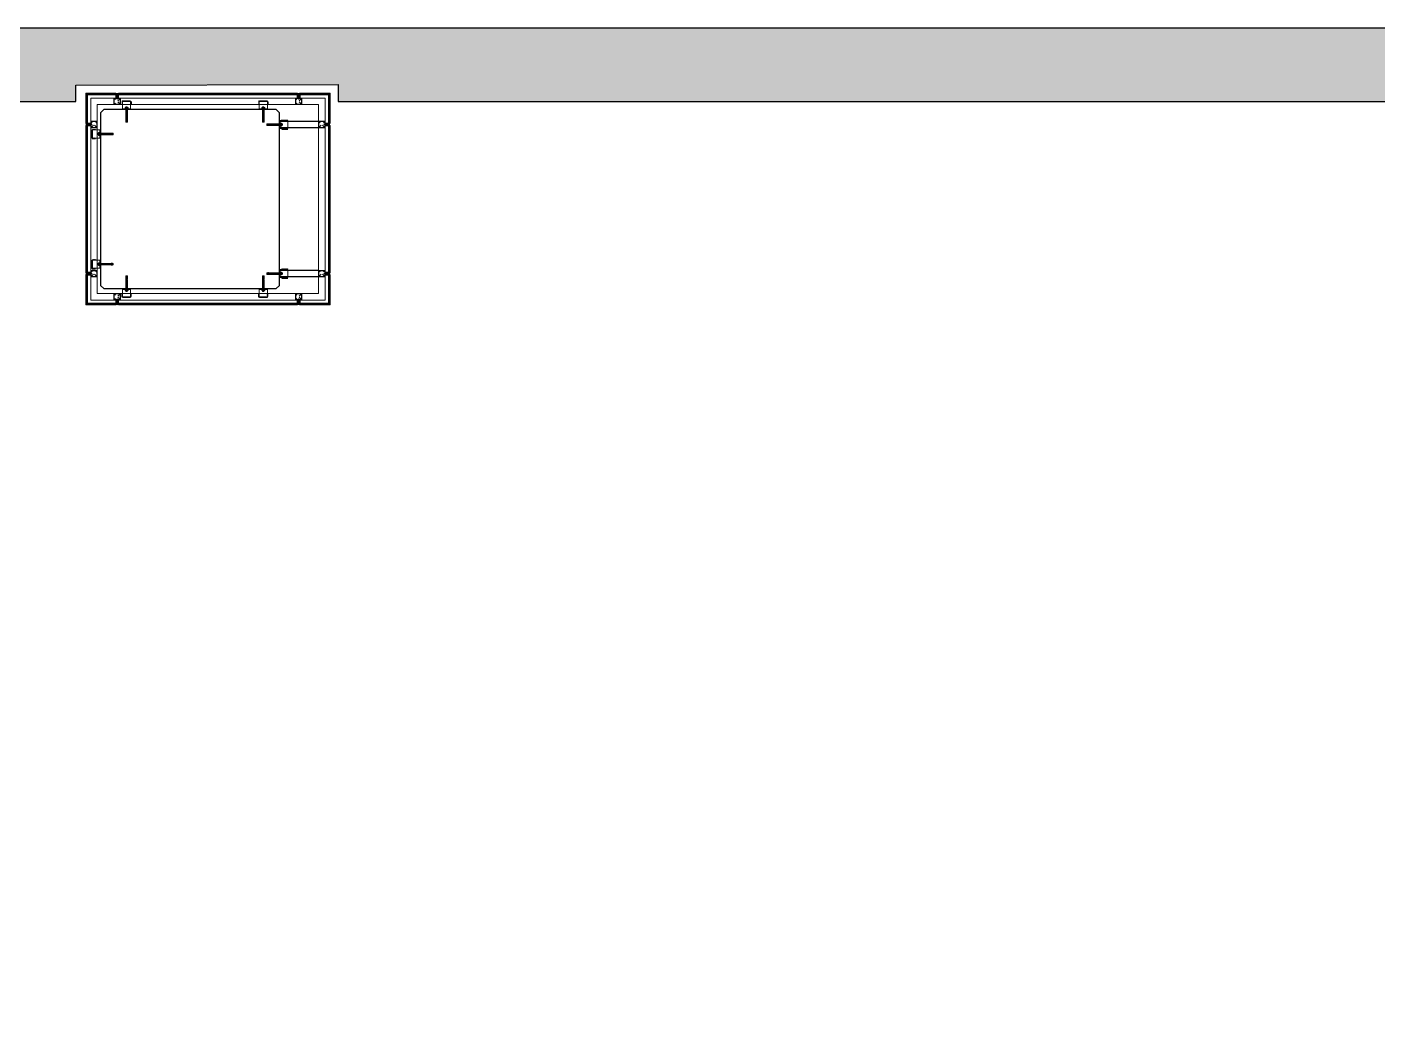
# Model space of a CAD drawing. Header units: millimetres. Extents: x -741734 to 900748, y -161760 to 44149.
# Drawn here: x -57252 to -48951, y -24 to 6057 of the extents above; entities that cross this region are included whole.
import ezdxf

# ---------------------------------------------------------------- set-up
doc = ezdxf.new("R2010")
doc.units = ezdxf.units.MM
doc.header["$LTSCALE"] = 100
doc.header["$MEASUREMENT"] = 0
doc.linetypes.add('Dash', pattern=[4, 2, -2])
for name, color, linetype, lineweight in [('0-BACK GYPSUMBOARD', 58, 'Continuous', 13), ('8', 251, 'Continuous', 0), ('ARC_CON', 130, 'Continuous', 25), ('ARC_TEXT', 255, 'Continuous', 13), ('FASTENER', 1, 'Continuous', 5), ('GS 002 Normal line', 3, 'Continuous', 13), ('GS 021 Hidden', 251, 'Dash', 0), ('gs-THAY 2', 147, 'Continuous', 18), ('HTP-profile- REVISE1$0$8', 104, 'Continuous', 0), ('MOLD', 41, 'Continuous', 9), ('net moi', 8, 'Continuous', 5)]:
    doc.layers.add(name, color=color, linetype=linetype, lineweight=lineweight)
for name, color, linetype in [('07-Hatch', 8, 'Continuous'), ('09-FadeLn', 155, 'Continuous'), ('TEXT', 255, 'Continuous')]:
    doc.layers.add(name, color=color, linetype=linetype)
pattern_1 = [(135, (-135398.109, -293642.635), (-1.767766953, -1.767766953), []), (225, (-135398.109, -293642.635), (1.767766953, -1.767766953), [])]
pattern_2 = [(135, (-136513.109, -293642.635), (-1.767766953, -1.767766953), []), (225, (-136513.109, -293642.635), (1.767766953, -1.767766953), [])]
pattern_3 = [(45, (292021.6372, -41566.3945), (-1.767766953, 1.767766953), [])]
pattern_4 = [(45, (292021.6372, -41554.8945), (-1.767766953, 1.767766953), [])]

# ---------------------------------------------------------------- blocks, each defined once
blk = doc.blocks.new('40X40')
at = {"layer": 'GS 002 Normal line'}
for points in [[(-20, 20), (20, 20), (20, -20), (-20, -20)], [(-17.7, 17.7), (17.7, 17.7), (17.7, -17.7), (-17.7, -17.7)]]:
    blk.add_lwpolyline(points, close=True, dxfattribs=at)
at = {"layer": 'GS 021 Hidden', "ltscale": 0.1}
for points in [[(-17.7, 17.7), (17.7, -17.7)], [(17.7, 17.7), (-17.7, -17.7)]]:
    blk.add_lwpolyline(points, dxfattribs=at)
blk = doc.blocks.new('SCREW')
at = {"ltscale": 0.01}
blk.add_line((-9, 0), (13, 0), dxfattribs=at)
for p, q in [((-7, 3), (-7, -2)), ((-6, 4), (-4, 4)), ((-4, 4), (-4, -4)), ((-6, -4), (-4, -4))]:
    blk.add_line(p, q)
at = {"ltscale": 0.001}
for p, q in [((-4, 2), (-3, 2)), ((-3, 2), (-2, -2)), ((-3, 2), (-3, -1)), ((-3, 2), (-2, 2)), ((-3, 2), (-3, 2)), ((-2, 2), (-1, 2)), ((-2, 2), (-2, -1)), ((-1, 2), (-1, 2)), ((-1, 2), (0, 2)), ((-1, 2), (-1, -1)), ((-1, 2), (0, -2)), ((0, 2), (1, 2)), ((0, 2), (0, -1)), ((1, 2), (1, 2)), ((1, 2), (2, 2)), ((1, 2), (1, -1)), ((1, 2), (2, -2)), ((2, 2), (3, 2)), ((2, 2), (2, -1)), ((3, 2), (3, 2)), ((3, 2), (4, 2)), ((3, 2), (3, -1)), ((3, 2), (4, -2)), ((4, 2), (5, 2)), ((4, 2), (4, -1)), ((5, 2), (5, 2)), ((5, 2), (6, 2)), ((5, 2), (5, -1)), ((5, 2), (6, -2)), ((6, 2), (9, 2)), ((6, 2), (6, -1)), ((9, 2), (7, 1)), ((11, 0), (9, 2)), ((11, 0), (9, -1)), ((11, 0), (9, -1)), ((-4, -1), (-3, -1)), ((-3, -1), (-2, -2)), ((-2, -1), (-1, -1)), ((-2, -2), (-2, -1)), ((-1, -1), (0, -2)), ((0, -1), (1, -1)), ((0, -2), (0, -1)), ((1, -1), (2, -2)), ((2, -1), (3, -1)), ((2, -2), (2, -1)), ((3, -1), (4, -2)), ((4, -1), (5, -1)), ((4, -2), (4, -1)), ((5, -1), (6, -2)), ((6, -1), (9, -1)), ((6, -2), (6, -1)), ((9, -1), (8, -1))]:
    blk.add_line(p, q, dxfattribs=at)
for centre, start, end in [((-6, 3), 90, 180), ((-6, -2), 180, 270)]:
    blk.add_arc(centre, 1.5, start, end)
blk.add_arc((8, 0), 1, 120.0863, 270, dxfattribs=at)
blk = doc.blocks.new('A$C3D5A54C5')
at = {"ltscale": 0.01}
blk.add_line((0, 16.3), (99.3, 16.3), dxfattribs=at)
at = {"ltscale": 0.005}
for p, q in [((4, 21.3), (2.8, 20.1)), ((2.8, 20.1), (2.8, 12.5)), ((2.8, 12.5), (4, 11.3)), ((4, 21.3), (4, 11.3)), ((4, 21.3), (7.8, 21.3)), ((4, 11.3), (8.7, 11.3)), ((7.6, 11.3), (7.6, 21.3)), ((7.7, 13.2), (7.9, 15.3)), ((7.8, 12.4), (7.7, 13.2)), ((7.8, 21.3), (7.8, 22)), ((7.8, 22), (9.5, 21.9)), ((7.8, 21.3), (8.4, 20.6)), ((8.1, 11.7), (7.8, 12.4)), ((7.9, 15.3), (8.5, 16)), ((8.7, 11.2), (8.1, 11.7)), ((8.4, 20.6), (9.3, 20.2)), ((8.5, 16), (9.7, 16.4)), ((9.4, 11), (8.7, 11.2)), ((9.3, 20.2), (10.3, 19.9)), ((9.5, 21.9), (10.2, 21.8)), ((9.7, 16.4), (10.3, 16.6)), ((10.2, 21.8), (12.6, 21.7)), ((10.3, 19.9), (11.2, 19.6)), ((10.3, 16.6), (11, 16.8)), ((11, 16.8), (14, 17)), ((11.2, 19.6), (14.2, 19.5)), ((11.9, 10.8), (21.6, 11.3)), ((12.6, 21.7), (14.4, 21.7)), ((14.4, 21.7), (21.6, 21.3)), ((20.2, 19.2), (21.6, 19.1)), ((20.2, 17.2), (21.6, 17.3)), ((21.6, 19.1), (21.6, 21.3)), ((21.6, 20.2), (23.5, 20.2)), ((21.6, 17.3), (21.6, 11.3)), ((21.6, 12.4), (23.5, 12.4)), ((23.8, 21.3), (85.2, 21.3)), ((23.8, 11.3), (23.8, 21.3)), ((23.8, 11.3), (85.2, 11.3)), ((72.2, 11.3), (72.2, 21.3)), ((85.2, 20.5), (72.2, 20.5)), ((85.2, 12), (72.2, 12))]:
    blk.add_line(p, q, dxfattribs=at)
for p, q in [((85.2, 25.7), (85.2, 6.9)), ((85.2, 25.7), (86.8, 25.7)), ((85.2, 6.9), (86.8, 6.9)), ((86.8, 25.7), (86.8, 6.9)), ((86.8, 24.1), (87.5, 25.1)), ((86.8, 8.5), (87.5, 7.4)), ((87.5, 25.1), (92.6, 25.1)), ((87.5, 21.2), (92.6, 21.2)), ((87.5, 11.4), (92.6, 11.4)), ((87.5, 7.4), (92.6, 7.4)), ((87.6, 25.1), (92.6, 25.1)), ((87.6, 7.4), (92.6, 7.4)), ((93.2, 24.1), (92.6, 25.1)), ((93.2, 8.5), (92.6, 7.4)), ((93.2, 24.1), (93.2, 8.5)), ((93.2, 21.3), (94.8, 21.3)), ((95.5, 20.5), (93.2, 20.5)), ((95.5, 12), (93.2, 12)), ((93.2, 11.3), (94.8, 11.3)), ((94.8, 11.3), (94.8, 21.3)), ((94.8, 21.3), (95.9, 20.2)), ((94.8, 11.3), (95.9, 12.4)), ((97.5, 20.2), (95.9, 20.2)), ((95.9, 12.4), (95.9, 20.2)), ((97.5, 12.3), (95.9, 12.3)), ((97.5, 20.2), (97.5, 12.3)), ((97.5, 20.2), (97.9, 19.8)), ((97.9, 12.7), (97.5, 12.3)), ((97.9, 12.7), (97.9, 19.8))]:
    blk.add_line(p, q)
for centre, major_axis, ratio, start_param, end_param in [((11.4, 20.8), (-7.07, 7.07), 1, 2.158985, 2.408554), ((14, 18.2), (-0.08, -1.26), 0.597265, 0.209239, 2.932353), ((20.3, 18.2), (0, -1), 0.49448, 3.291655, 6.133123), ((23.5, 20.5), (-0.217, -0.217), 1, 0.785398, 2.356194), ((23.5, 12.1), (-0.217, 0.217), 1, 3.926991, 5.497787)]:
    blk.add_ellipse(centre, major_axis=major_axis, ratio=ratio, start_param=start_param, end_param=end_param, dxfattribs=at)
for centre, major_axis, ratio, start_param, end_param in [((90.3, 23.2), (-2.46, -2.46), 1, -1.386463, -0.184333), ((99.8, 16.3), (0, -16.3), 0.797037, 4.404915, 5.019863), ((90.3, 9.4), (-2.46, -2.46), 1, -1.386463, -0.184333), ((89.8, 23.2), (-2.46, 2.46), 1, 3.325926, 4.528056), ((80.3, 16.3), (0, -16.3), 0.797037, 1.263322, 1.87827), ((89.8, 9.4), (-2.46, -2.46), 1, 1.75513, 2.957259)]:
    blk.add_ellipse(centre, major_axis=major_axis, ratio=ratio, start_param=start_param, end_param=end_param)
blk = doc.blocks.new('A$C22AF005F')
at = {"layer": 'FASTENER'}
blk.add_line((80.7, 0), (80.7, 50), dxfattribs=at)
for points in [[(80.7, 50), (130.7, 50), (130.7, 0), (80.7, 0)], [(80.7, 0), (85.2, 0), (85.2, 50), (80.7, 50)]]:
    blk.add_lwpolyline(points, close=True, dxfattribs=at)
blk.add_blockref('A$C3D5A54C5', (0, 8.7), dxfattribs=at)
blk = doc.blocks.new('*U124')
at = {"layer": '07-Hatch'}
for centre in [(-0.4, 0), (1.6, 0), (3.6, 0), (5.6, 0), (7.6, 0), (9.6, 0)]:
    blk.add_arc(centre, 2, 359.0685, 120, dxfattribs=at)
blk = doc.blocks.new('*U125')
at = {"layer": '07-Hatch'}
for centre in [(-1.4, 0), (0.6, 0), (2.6, 0), (4.6, 0), (6.6, 0), (8.6, 0), (10.6, 0)]:
    blk.add_arc(centre, 2, 359.0685, 120, dxfattribs=at)
blk = doc.blocks.new('*U107')
at = {"layer": '07-Hatch'}
for centre in [(-15.7, 0), (-13.7, 0), (-11.7, 0), (-9.7, 0), (-7.7, 0), (-5.7, 0), (-3.7, 0), (-1.7, 0), (0.3, 0), (2.3, 0), (4.3, 0), (6.3, 0), (8.3, 0), (10.3, 0), (12.3, 0), (14.3, 0)]:
    blk.add_arc(centre, 2, 359.0685, 120, dxfattribs=at)
blk = doc.blocks.new('A$C69572691')
at = {"layer": '07-Hatch', "yscale": 1.500000000000002}
for name, p, xscale, zscale, rotation in [('*U125', (0, 33.6), 1.500000000000002, 1.500000000000002, 90), ('*U124', (50, 32.1), -1.500000000000002, 1.500000000000001, 270)]:
    blk.add_blockref(name, p, dxfattribs=dict(at, xscale=xscale, zscale=zscale, rotation=rotation))
at = {"layer": '07-Hatch', "xscale": -1.500000000000002, "yscale": 1.500000000000002, "zscale": 1.500000000000001}
blk.add_blockref('*U107', (25, 50), dxfattribs=at)
at = {"layer": 'ARC_TEXT', "xscale": -1, "rotation": 270}
blk.add_blockref('A$C22AF005F', (0, -80.7), dxfattribs=at)
blk = doc.blocks.new('*U122')
at = {"layer": '07-Hatch'}
for centre in [(-13.4, 0), (-11.4, 0), (-9.4, 0), (-7.4, 0), (-5.4, 0), (-3.4, 0), (-1.4, 0), (0.6, 0), (2.6, 0), (4.6, 0), (6.6, 0), (8.6, 0), (10.6, 0)]:
    blk.add_arc(centre, 2, 359.0685, 120, dxfattribs=at)
blk = doc.blocks.new('*U123')
at = {"layer": '07-Hatch'}
for centre in [(-13.1, 0), (-11.1, 0), (-9.1, 0), (-7.1, 0), (-5.1, 0), (-3.1, 0), (-1.1, 0), (0.9, 0), (2.9, 0), (4.9, 0), (6.9, 0), (8.9, 0)]:
    blk.add_arc(centre, 2, 359.0685, 120, dxfattribs=at)
blk = doc.blocks.new('fdsfsdfsdf')
at = {"layer": '09-FadeLn', "ltscale": 0.02}
for points in [[(-293594.3, 86658.8), (-293829.8, 86658.8), (-293829.8, 86618.8), (-293594.3, 86618.8)], [(-293594.3, 85743.8), (-293829.8, 85743.8), (-293829.8, 85703.8), (-293594.3, 85703.8)]]:
    blk.add_lwpolyline(points, close=True, dxfattribs=at)
at = {"layer": '07-Hatch', "xscale": 1.500000000000002, "yscale": 1.500000000000002, "zscale": 1.500000000000002}
for name, p in [('*U122', (-293618.3, 86663.8)), ('*U123', (-293618.8, 85748.8))]:
    blk.add_blockref(name, p, dxfattribs=at)
at = {"layer": '07-Hatch', "xscale": -1.500000000000001, "yscale": 1.500000000000001, "zscale": 1.500000000000001, "rotation": 180}
for p in [(-293618.8, 86613.8), (-293618.8, 85698.8)]:
    blk.add_blockref('*U123', p, dxfattribs=at)
at = {"layer": 'ARC_TEXT', "rotation": 180}
for p in [(-293509.1, 86663.8), (-293509.1, 85748.8)]:
    blk.add_blockref('A$C22AF005F', p, dxfattribs=at)
blk = doc.blocks.new('A$C0B4A1A19')
at = {"layer": '0-BACK GYPSUMBOARD'}
h = blk.add_hatch(dxfattribs=at)
h.set_pattern_fill('ANSI31', color=256, scale=20)
h.set_pattern_definition(pattern_3)
h.paths.add_polyline_path([(-639, 466.5), (-630, 466.5), (-630, 649), (-639, 649)])
h = blk.add_hatch(dxfattribs=at)
h.set_pattern_fill('ANSI31', color=256, scale=20)
h.set_pattern_definition(pattern_4)
h.paths.add_polyline_path([(-630, 649), (-630, 640), (-456, 640), (-456, 649)])
h = blk.add_hatch(dxfattribs=at)
h.set_pattern_fill('ANSI31', color=256, scale=20, angle=90)
h.set_pattern_definition([(135, (295226.404, -42419.4897), (-1.767766953, -1.767766953), [])])
h.paths.add_polyline_path([(-439, 649), (-439, 640), (659, 640), (659, 649)])
h = blk.add_hatch(dxfattribs=at)
h.set_pattern_fill('ANSI31', color=256, scale=20)
h.set_pattern_definition(pattern_4)
h.paths.add_polyline_path([(676, 649), (676, 640), (850, 640), (850, 649)])
h = blk.add_hatch(dxfattribs=at)
h.set_pattern_fill('ANSI31', color=256, scale=20, angle=180)
h.set_pattern_definition([(225, (2092.681, 1051.3458), (1.767767, -1.767767), [])])
h.paths.add_polyline_path([(859, 466.5), (850, 466.5), (850, 649), (859, 649)])
h = blk.add_hatch(dxfattribs=at)
h.set_pattern_fill('ANSI31', color=256, scale=20)
h.set_pattern_definition([(45, (-1872.681, -135.3458), (-1.767767, 1.767767), [])])
h.paths.add_polyline_path([(-639, 449.5), (-630, 449.5), (-630, -449.5), (-639, -449.5)])
h = blk.add_hatch(dxfattribs=at)
h.set_pattern_fill('ANSI31', color=256, scale=20)
h.set_pattern_definition([(45, (292021.6372, -40849.8945), (-1.767766953, 1.767766953), [])])
h.paths.add_polyline_path([(859, 449.5), (850, 449.5), (850, -449.5), (859, -449.5)])
h = blk.add_hatch(dxfattribs=at)
h.set_pattern_fill('ANSI31', color=256, scale=20)
h.set_pattern_definition([(45, (-1872.681, -1051.3458), (-1.767767, 1.767767), [])])
h.paths.add_polyline_path([(-639, -466.5), (-630, -466.5), (-630, -649), (-639, -649)])
h = blk.add_hatch(dxfattribs=at)
h.set_pattern_fill('ANSI31', color=256, scale=20)
h.set_pattern_definition(pattern_3)
h.paths.add_polyline_path([(859, -466.5), (850, -466.5), (850, -649), (859, -649)])
h = blk.add_hatch(dxfattribs=at)
h.set_pattern_fill('ANSI31', color=256, scale=20, angle=90)
h.set_pattern_definition([(135, (-55.1542, -1882.681), (-1.767767, -1.767767), [])])
h.paths.add_polyline_path([(-630, -649), (-630, -640), (-456, -640), (-456, -649)])
h = blk.add_hatch(dxfattribs=at)
h.set_pattern_fill('ANSI31', color=256, scale=20, angle=90)
h.set_pattern_definition([(135, (1394.3458, -1882.681), (-1.767767, -1.767767), [])])
h.paths.add_polyline_path([(-439, -649), (-439, -640), (659, -640), (659, -649)])
h = blk.add_hatch(dxfattribs=at)
h.set_pattern_fill('ANSI31', color=256, scale=20, angle=90)
h.set_pattern_definition([(135, (1250.8458, -1882.681), (-1.767767, -1.767767), [])])
h.paths.add_polyline_path([(676, -649), (676, -640), (850, -640), (850, -649)])
at = {"layer": 'net moi'}
h = blk.add_hatch(dxfattribs=at)
h.set_pattern_fill('ANSI37', color=256, scale=20, angle=90)
h.set_pattern_definition(pattern_1)
edge = h.paths.add_edge_path()
edge.add_line((-440, 622), (-440, 650))
edge.add_arc((-447.5, 660), 12.5, 233.1301, 306.8699, ccw=False)
edge.add_line((-455, 650), (-455, 622))
edge.add_line((-455, 622), (-449.9, 622))
edge.add_line((-449.9, 622), (-449.9, 622.9))
edge.add_arc((-449, 622.9), 0.9, 90, 180, ccw=False)
edge.add_line((-449, 623.8), (-446, 623.8))
edge.add_arc((-446, 622.9), 0.9, 360, 450, ccw=False)
edge.add_line((-445.1, 622.9), (-445.1, 622))
edge.add_line((-445.1, 622), (-440, 622))
h = blk.add_hatch(dxfattribs=at)
h.set_pattern_fill('ANSI37', color=256, scale=20, angle=90)
h.set_pattern_definition(pattern_2)
edge = h.paths.add_edge_path()
edge.add_line((675, 622), (675, 650))
edge.add_arc((667.5, 660), 12.5, 233.1301, 306.8699, ccw=False)
edge.add_line((660, 650), (660, 622))
edge.add_line((660, 622), (665.1, 622))
edge.add_line((665.1, 622), (665.1, 622.9))
edge.add_arc((666, 622.9), 0.9, 90, 180, ccw=False)
edge.add_line((666, 623.8), (669, 623.8))
edge.add_arc((669, 622.9), 0.9, 360, 450, ccw=False)
edge.add_line((669.9, 622.9), (669.9, 622))
edge.add_line((669.9, 622), (675, 622))
h = blk.add_hatch(dxfattribs=at)
h.set_pattern_fill('ANSI37', color=256, scale=20, angle=180)
h.set_pattern_definition([(225, (586892.4532, -177088.9178), (1.767766953, -1.767766953), []), (315, (586892.4532, -177088.9178), (1.767766953, 1.767766953), [])])
edge = h.paths.add_edge_path()
edge.add_line((-612, 450.5), (-640, 450.5))
edge.add_arc((-650, 458), 12.5, 323.1301, 396.8699)
edge.add_line((-640, 465.5), (-612, 465.5))
edge.add_line((-612, 465.5), (-612, 460.4))
edge.add_line((-612, 460.4), (-612.9, 460.4))
edge.add_arc((-612.9, 459.5), 0.9, 450, 540)
edge.add_line((-613.8, 459.5), (-613.8, 456.5))
edge.add_arc((-612.9, 456.5), 0.9, 180, 270)
edge.add_line((-612.9, 455.6), (-612, 455.6))
edge.add_line((-612, 455.6), (-612, 450.5))
h = blk.add_hatch(dxfattribs=at)
h.set_pattern_fill('ANSI37', color=256, scale=20, angle=180)
h.set_pattern_definition([(225, (585488.962, -177088.9178), (1.767766953, -1.767766953), []), (315, (585488.962, -177088.9178), (1.767766953, 1.767766953), [])])
edge = h.paths.add_edge_path()
edge.add_line((832, 450.5), (860, 450.5))
edge.add_arc((870, 458), 12.5, 503.1301, 576.8699, ccw=False)
edge.add_line((860, 465.5), (832, 465.5))
edge.add_line((832, 465.5), (832, 460.4))
edge.add_line((832, 460.4), (832.9, 460.4))
edge.add_arc((832.9, 459.5), 0.9, 360, 450, ccw=False)
edge.add_line((833.8, 459.5), (833.8, 456.5))
edge.add_arc((832.9, 456.5), 0.9, 630, 720, ccw=False)
edge.add_line((832.9, 455.6), (832, 455.6))
edge.add_line((832, 455.6), (832, 450.5))
h = blk.add_hatch(dxfattribs=at)
h.set_pattern_fill('ANSI37', color=256, scale=20, angle=180)
h.set_pattern_definition([(225, (586892.4532, -175604.9178), (1.767766953, -1.767766953), []), (315, (586892.4532, -175604.9178), (1.767766953, 1.767766953), [])])
edge = h.paths.add_edge_path()
edge.add_line((-612, -465.5), (-640, -465.5))
edge.add_arc((-650, -458), 12.5, 323.1301, 396.8699)
edge.add_line((-640, -450.5), (-612, -450.5))
edge.add_line((-612, -450.5), (-612, -455.6))
edge.add_line((-612, -455.6), (-612.9, -455.6))
edge.add_arc((-612.9, -456.5), 0.9, 450, 540)
edge.add_line((-613.8, -456.5), (-613.8, -459.5))
edge.add_arc((-612.9, -459.5), 0.9, 180, 270)
edge.add_line((-612.9, -460.4), (-612, -460.4))
edge.add_line((-612, -460.4), (-612, -465.5))
h = blk.add_hatch(dxfattribs=at)
h.set_pattern_fill('ANSI37', color=256, scale=20, angle=180)
h.set_pattern_definition([(225, (585488.962, -175604.9178), (1.767766953, -1.767766953), []), (315, (585488.962, -175604.9178), (1.767766953, 1.767766953), [])])
edge = h.paths.add_edge_path()
edge.add_line((832, -465.5), (860, -465.5))
edge.add_arc((870, -458), 12.5, 503.1301, 576.8699, ccw=False)
edge.add_line((860, -450.5), (832, -450.5))
edge.add_line((832, -450.5), (832, -455.6))
edge.add_line((832, -455.6), (832.9, -455.6))
edge.add_arc((832.9, -456.5), 0.9, 360, 450, ccw=False)
edge.add_line((833.8, -456.5), (833.8, -459.5))
edge.add_arc((832.9, -459.5), 0.9, 630, 720, ccw=False)
edge.add_line((832.9, -460.4), (832, -460.4))
edge.add_line((832, -460.4), (832, -465.5))
h = blk.add_hatch(dxfattribs=at)
h.set_pattern_fill('ANSI37', color=256, scale=20, angle=90)
h.set_pattern_definition(pattern_1)
edge = h.paths.add_edge_path()
edge.add_line((-440, -622), (-440, -650))
edge.add_arc((-447.5, -660), 12.5, 413.1301, 486.8699)
edge.add_line((-455, -650), (-455, -622))
edge.add_line((-455, -622), (-449.9, -622))
edge.add_line((-449.9, -622), (-449.9, -622.9))
edge.add_arc((-449, -622.9), 0.9, 540, 630)
edge.add_line((-449, -623.8), (-446, -623.8))
edge.add_arc((-446, -622.9), 0.9, 270, 360)
edge.add_line((-445.1, -622.9), (-445.1, -622))
edge.add_line((-445.1, -622), (-440, -622))
h = blk.add_hatch(dxfattribs=at)
h.set_pattern_fill('ANSI37', color=256, scale=20, angle=90)
h.set_pattern_definition(pattern_2)
edge = h.paths.add_edge_path()
edge.add_line((675, -622), (675, -650))
edge.add_arc((667.5, -660), 12.5, 413.1301, 486.8699)
edge.add_line((660, -650), (660, -622))
edge.add_line((660, -622), (665.1, -622))
edge.add_line((665.1, -622), (665.1, -622.9))
edge.add_arc((666, -622.9), 0.9, 540, 630)
edge.add_line((666, -623.8), (669, -623.8))
edge.add_arc((669, -622.9), 0.9, 270, 360)
edge.add_line((669.9, -622.9), (669.9, -622))
edge.add_line((669.9, -622), (675, -622))
at = {"layer": '0-BACK GYPSUMBOARD'}
for points in [[(-639, 466.5), (-630, 466.5), (-630, 649), (-639, 649)], [(-630, 649), (-630, 640), (-456, 640), (-456, 649)], [(-439, 649), (-439, 640), (659, 640), (659, 649)], [(676, 649), (676, 640), (850, 640), (850, 649)], [(859, 466.5), (850, 466.5), (850, 649), (859, 649)], [(-639, 449.5), (-630, 449.5), (-630, -449.5), (-639, -449.5)], [(859, 449.5), (850, 449.5), (850, -449.5), (859, -449.5)], [(-639, -466.5), (-630, -466.5), (-630, -649), (-639, -649)], [(859, -466.5), (850, -466.5), (850, -649), (859, -649)], [(-630, -649), (-630, -640), (-456, -640), (-456, -649)], [(-439, -649), (-439, -640), (659, -640), (659, -649)], [(676, -649), (676, -640), (850, -640), (850, -649)]]:
    blk.add_lwpolyline(points, close=True, dxfattribs=at)
at = {"layer": 'ARC_CON'}
blk.add_lwpolyline([(-530, -550), (530, -550), (550, -530), (550, 530), (530, 550), (-530, 550), (-550, 530), (-550, -530), (-530, -550)], dxfattribs=at)
at = {"layer": 'GS 021 Hidden'}
for points in [[(-447.5, 647.5), (-447.5, 622)], [(667.5, 647.5), (667.5, 622)], [(-612, 458), (-637.5, 458)], [(857.5, 458), (832, 458)], [(-447.5, -647.5), (-447.5, -622)], [(667.5, -647.5), (667.5, -622)]]:
    blk.add_lwpolyline(points, dxfattribs=at)
at = {"layer": 'gs-THAY 2'}
for points in [[(830, -620), (-610, -620), (-610, 620), (830, 620)], [(790, -580), (-570, -580), (-570, 580), (790, 580)]]:
    blk.add_lwpolyline(points, close=True, dxfattribs=at)
at = {"layer": 'MOLD'}
for points in [[(-612, 450.5), (-612, 465.5), (-640, 465.5), (-640, 650), (-455, 650), (-455, 621), (-439, 621), (-439, 620), (-456, 620), (-456, 649), (-639, 649), (-639, 466.5), (-611, 466.5), (-611, 450.5)], [(660, 650), (660, 621), (676, 621), (676, 620), (659, 620), (659, 649), (-439, 649), (-439, 621), (-455, 621), (-455, 622), (-440, 622), (-440, 650), (660, 650)], [(676, 649), (676, 621), (660, 621), (660, 622), (675, 622), (675, 650), (860, 650), (860, 465.5), (832, 465.5), (832, 450.5), (831, 450.5), (831, 466.5), (859, 466.5), (859, 649), (676, 649)], [(-640, 450.5), (-640, -450.5), (-611, -450.5), (-611, -466.5), (-610, -466.5), (-610, -449.5), (-639, -449.5), (-639, 449.5), (-610, 449.5), (-610, 466.5), (-611, 466.5), (-611, 450.5), (-640, 450.5)], [(831, 466.5), (831, 450.5), (860, 450.5), (860, -450.5), (832, -450.5), (832, -465.5), (831, -465.5), (831, -449.5), (859, -449.5), (859, 449.5), (830, 449.5), (830, 466.5), (831, 466.5)], [(-611, -450.5), (-611, -466.5), (-639, -466.5), (-639, -649), (-456, -649), (-456, -620), (-439, -620), (-439, -621), (-455, -621), (-455, -650), (-640, -650), (-640, -465.5), (-612, -465.5), (-612, -450.5)], [(659, -649), (-439, -649), (-439, -621), (-455, -621), (-455, -622), (-440, -622), (-440, -650), (660, -650), (660, -621), (676, -621), (676, -620), (659, -620), (659, -649)]]:
    blk.add_lwpolyline(points, dxfattribs=at)
blk.add_lwpolyline([(676, -649), (676, -621), (660, -621), (660, -622), (675, -622), (675, -650), (860, -650), (860, -465.5), (831, -465.5), (831, -449.5), (830, -449.5), (830, -466.5), (859, -466.5), (859, -649)], close=True, dxfattribs=at)
at = {"layer": 'net moi'}
for centre, start, end in [((-447.5, 660), 233.1301, 306.8699), ((667.5, 660), 233.1301, 306.8699), ((-650, 458), 323.1301, 36.8699), ((870, 458), 143.1301, 216.8699), ((-650, -458), 323.1301, 36.8699), ((870, -458), 143.1301, 216.8699), ((-447.5, -660), 53.1301, 126.8699), ((667.5, -660), 53.1301, 126.8699)]:
    blk.add_arc(centre, 12.5, start, end, dxfattribs=at)
at = {"layer": '8', "ltscale": 0.02}
for p in [(-415, 550), (425, 550)]:
    blk.add_blockref('A$C69572691', p, dxfattribs=at)
at = {"layer": '8', "ltscale": 0.02, "rotation": 90}
for p in [(-550, 375), (-550, -425)]:
    blk.add_blockref('A$C69572691', p, dxfattribs=at)
at = {"layer": '8', "ltscale": 0.02, "xscale": -1, "rotation": 180}
for p in [(-415, -550), (425, -550)]:
    blk.add_blockref('A$C69572691', p, dxfattribs=at)
at = {"layer": 'ARC_TEXT', "xscale": -1, "rotation": 270}
for p in [(-447.5, 600), (667.5, 600)]:
    blk.add_blockref('40X40', p, dxfattribs=at)
at = {"layer": 'ARC_TEXT'}
for name, p, rotation in [('40X40', (-590, 458), 180), ('40X40', (810, 458), 180), ('A$C22AF005F', (-469.3, -375), 180), ('40X40', (-590, -458), 180), ('40X40', (810, -458), 180), ('40X40', (-447.5, -600), 270), ('40X40', (667.5, -600), 270)]:
    blk.add_blockref(name, p, dxfattribs=dict(at, rotation=rotation))
at = {"layer": 'FASTENER', "rotation": 90}
for p, xscale, yscale, zscale in [((-447.4, 619.5), -0.5999999999767173, 0.5999999999767173, 0.599999999976717), ((667.6, 619.5), -0.5999999999767173, 0.5999999999767173, 0.599999999976717), ((-447.4, -619.5), 0.5999999999767172, 0.5999999999767172, 0.5999999999767172), ((667.6, -619.5), 0.5999999999767172, 0.5999999999767172, 0.5999999999767172)]:
    blk.add_blockref('SCREW', p, dxfattribs=dict(at, xscale=xscale, yscale=yscale, zscale=zscale))
at = {"layer": 'FASTENER', "yscale": 0.599999999976717, "zscale": 0.599999999976717}
for p, xscale in [((-609.5, 457.9), 0.599999999976717), ((829.5, 457.9), -0.599999999976717), ((-609.5, -458.1), 0.599999999976717), ((829.5, -458.1), -0.599999999976717)]:
    blk.add_blockref('SCREW', p, dxfattribs=dict(at, xscale=xscale))
at = {"layer": 'gs-THAY 2', "xscale": -1}
blk.add_blockref('fdsfsdfsdf', (-293039.8, -86181.3), dxfattribs=at)
blk = doc.blocks.new('A$C40027304')
at = {"layer": 'TEXT', "ltscale": 0.02}
blk.add_blockref('A$C0B4A1A19', (12500, 0), dxfattribs=at)

msp = doc.modelspace()

# ---------------------------------------------------------------- hatches: boundary and pattern name
at = {"layer": '8'}
h = msp.add_hatch(dxfattribs=at)
h.set_pattern_fill('ACAD_ISO07W100', color=256, scale=20, angle=-16.06127413)
h.set_pattern_definition([(45, (-64126.57, -42159.68), (-70.71068, 70.71068), [10, -60])])
edge = h.paths.add_edge_path()
edge.add_line((-55427.4195, 5702.5006), (-55340.2045, 5702.6602))
edge.add_line((-55340.2045, 5702.6602), (-55340.0059, 5600))
edge.add_line((-55340.0059, 5600), (-44452.2148, 5600))
edge.add_line((-44452.2148, 5600), (-44452.4077, 5699.71))
edge.add_line((-44452.4077, 5699.71), (-42927.4198, 5702.6602))
edge.add_line((-42927.4198, 5702.6602), (-42927.2212, 5600))
edge.add_line((-42927.2212, 5600), (-39618.4901, 5600))
edge.add_line((-39618.4901, 5600), (-39617.7677, 4449.7174))
edge.add_line((-39617.7677, 4449.7174), (-39167.7678, 4450))
edge.add_line((-39167.7678, 4450), (-39168.5216, 5650.2512))
edge.add_arc((-39568.5215, 5650), 400, 0.03598322, 90)
edge.add_line((-39568.5215, 6050), (-69624.9922, 6050))
edge.add_arc((-69697.6359, 5644.0464), 412.402, 79.85454074, 179.17282749)
edge.add_line((-70109.995, 5650), (-70109.995, 4349.5641))
edge.add_line((-70109.995, 4349.5641), (-69660.0035, 4349.9997))
edge.add_line((-69660.0035, 4349.9997), (-69660.0061, 5699.9998))
edge.add_line((-69660.0061, 5699.9998), (-68050.0131, 5700))
edge.add_line((-68050.0131, 5700), (-68050.0121, 5600))
edge.add_line((-68050.0121, 5600), (-56952.2148, 5600))
edge.add_line((-56952.2148, 5600), (-56952.4077, 5699.71))
edge.add_line((-56952.4077, 5699.71), (-55427.4198, 5702.6602))
edge.add_line((-55427.4198, 5702.6602), (-55427.4195, 5702.5006))
at = {"layer": 'HTP-profile- REVISE1$0$8'}
h = msp.add_hatch(dxfattribs=at)
h.set_pattern_fill('GRASS', color=256, scale=20, angle=-61.06127413)
h.set_pattern_definition([(90, (-64126.57, -138841.7), (-359.21024, 359.21024), [95.25, -623.1705]), (45, (-64126.57, -138841.7), (-359.2102, 359.2102), [95.25, -412.75]), (135, (-64126.57, -138841.7), (-359.2102, -359.2102), [95.25, -412.75])])
edge = h.paths.add_edge_path()
edge.add_line((68850, -1949.0818), (68850, -4450))
edge.add_line((68850, -4450), (69300, -4450))
edge.add_line((69300, -4450), (69300, -5550))
edge.add_line((69300, -5550), (68850, -5550))
edge.add_line((68850, -5550), (68850, -7949.9509))
edge.add_line((68850, -7949.9509), (68000.0013, -7949.9729))
edge.add_line((68000.0013, -7949.9729), (56700.1232, -7949.9729))
edge.add_line((56700.1232, -7949.9729), (7000.0002, -7950))
edge.add_line((7000.0002, -7950), (-39298.7603, -7950))
edge.add_line((-39298.7603, -7950), (-42594.817, -7993.2995))
edge.add_line((-42594.817, -7993.2995), (-79800.696, -8349.9997))
edge.add_line((-79800.696, -8349.9997), (-79803.5461, -5406.4237))
edge.add_line((-79803.5461, -5406.4237), (-157357.8229, -5429.8706))
edge.add_line((-157357.8229, -5429.8706), (-158977.6445, -5431.8967))
edge.add_arc((-158815.9808, 2421.9588), 7855.5191, 197.46076613, 268.82079016, ccw=False)
edge.add_line((-166309.5383, 64.8894), (-166698.5461, 1301.617))
edge.add_arc((-170323.4522, 161.4168), 3800, 17.46076616, 90.03043667)
edge.add_line((-170325.4708, 3961.4163), (-172485.1187, 3960.2691))
edge.add_line((-172485.1187, 3960.2691), (-178024.462, 3957.6883))
edge.add_line((-178024.462, 3957.6883), (-183678.4446, 3974.5449))
edge.add_line((-183678.4446, 3974.5449), (-188659.6757, 3964.2477))
edge.add_arc((-187641.1385, -4036.378), 8065.1987, 97.25513817, 123.00920947)
edge.add_arc((-184124.3874, -7586.8459), 12998.0762, 127.48740398, 158.39360384)
edge.add_arc((-186482.1962, -6236.7796), 10316.0666, 160.54347671, 174.899449)
edge.add_line((-196757.4133, -5319.6413), (-196956.3267, -5298.565))
edge.add_line((-196956.3267, -5298.565), (-196956.3267, -18579.7374))
edge.add_line((-196956.3267, -18579.7374), (-139471.2672, -18078.3632))
edge.add_line((-139471.2672, -18078.3632), (-139342.5853, -17748.9683))
edge.add_line((-139342.5853, -17748.9683), (-138410.431, -17744.346))
edge.add_line((-138410.431, -17744.346), (-138283.2669, -18069.4018))
edge.add_line((-138283.2669, -18069.4018), (-130462.7945, -18092.1145))
edge.add_line((-130462.7945, -18092.1145), (-121424.2476, -18075.5254))
edge.add_line((-121424.2476, -18075.5254), (-110385.0071, -18089.693))
edge.add_line((-110385.0071, -18089.693), (-105951.584, -18099.7278))
edge.add_line((-105951.584, -18099.7278), (-105907.728, -17786.3819))
edge.add_line((-105907.728, -17786.3819), (-104963.7338, -17786.6399))
edge.add_line((-104963.7338, -17786.6399), (-104744.0227, -18119.9446))
edge.add_line((-104744.0227, -18119.9446), (-97713.5826, -18088.1244))
edge.add_line((-97713.5826, -18088.1244), (-85474.8308, -18068.6831))
edge.add_line((-85474.8308, -18068.6831), (-76501.5882, -18020.7836))
edge.add_line((-76501.5882, -18020.7836), (-76484.8127, -17842.3919))
edge.add_line((-76484.8127, -17842.3919), (-75462.5817, -17818.8174))
edge.add_line((-75462.5817, -17818.8174), (-75309.2747, -18040.2897))
edge.add_line((-75309.2747, -18040.2897), (-65750.3771, -18007.9496))
edge.add_line((-65750.3771, -18007.9496), (-54829.8753, -17997.4978))
edge.add_line((-54829.8753, -17997.4978), (-42929.6937, -17965.4213))
edge.add_line((-42929.6937, -17965.4213), (-37783.6806, -17951.5504))
edge.add_line((-37783.6806, -17951.5504), (-22493.187, -17954.2103))
edge.add_line((-22493.187, -17954.2103), (-17500.2589, -17942.8428))
edge.add_line((-17500.2589, -17942.8428), (-9109.3166, -17949.5175))
edge.add_line((-9109.3166, -17949.5175), (-123.7202, -17940.4945))
edge.add_line((-123.7202, -17940.4945), (12177.6804, -17920.6943))
edge.add_line((12177.6804, -17920.6943), (12357.9401, -17734.1831))
edge.add_line((12357.9401, -17734.1831), (13252.9381, -17707.8258))
edge.add_line((13252.9381, -17707.8258), (13377.1501, -17907.6767))
edge.add_line((13377.1501, -17907.6767), (22399.5116, -17921.7475))
edge.add_line((22399.5116, -17921.7475), (31663.3673, -17919.9891))
edge.add_line((31663.3673, -17919.9891), (41867.3461, -17911.4876))
edge.add_line((41867.3461, -17911.4876), (41908.2688, -17559.7699))
edge.add_line((41908.2688, -17559.7699), (42890.6763, -17536.5033))
edge.add_line((42890.6763, -17536.5033), (42933.4869, -17932.1955))
edge.add_line((42933.4869, -17932.1955), (50052.7049, -17947.2737))
edge.add_line((50052.7049, -17947.2737), (62066.5902, -17934.4681))
edge.add_line((62066.5902, -17934.4681), (71332.0619, -17950.099))
edge.add_line((71332.0619, -17950.099), (74065.619, -17919.5927))
edge.add_line((74065.619, -17919.5927), (86328.3585, -17949.7357))
edge.add_line((86328.3585, -17949.7357), (98127.983, -17886.2812))
edge.add_line((98127.983, -17886.2812), (101206.1641, -17898.3344))
edge.add_line((101206.1641, -17898.3344), (101369.8773, -17776.9632))
edge.add_line((101369.8773, -17776.9632), (102339.3316, -17819.1352))
edge.add_line((102339.3316, -17819.1352), (102410.2364, -17866.7745))
edge.add_line((102410.2364, -17866.7745), (109120.3273, -17892.098))
edge.add_line((109120.3273, -17892.098), (171537.0929, -17863.0538))
edge.add_line((171537.0929, -17863.0538), (171523.1638, 4316.1784))
edge.add_line((171523.1638, 4316.1784), (156704.6889, 4327.9527))
edge.add_line((156704.6889, 4327.9527), (99139.2127, 4291.8001))
edge.add_line((99139.2127, 4291.8001), (86385.8952, 5182.8854))
edge.add_arc((86125.5368, 189.6686), 5000, 87.01516288, 135.39976315)
edge.add_line((82565.4211, 3700.4486), (79990.0897, 1088.927))
edge.add_arc((72727.4537, 8250.9182), 10200, -89.99999999, -44.60023681, ccw=False)
edge.add_line((72727.4537, -1949.0818), (71500, -1949.0818))
edge.add_line((71500, -1949.0818), (68850, -1949.0818))

# ---------------------------------------------------------------- linework, layer by layer
at = {"flags": 128}
msp.add_lwpolyline([(-69660.0035, 4349.9999), (-69660.0061, 5699.9999), (-68050.0131, 5700), (-68050.0121, 5600), (-56952.2148, 5600), (-56952.4077, 5699.71), (-55340.2045, 5702.6602), (-55340.0059, 5600), (-44452.2148, 5600), (-44452.4077, 5699.71), (-42927.4198, 5702.6602), (-42927.2212, 5600), (-39618.4901, 5600), (-39617.7677, 4449.7174), (-39167.7678, 4450), (-39168.5216, 5650.2512, 0.41402963), (-39568.5215, 6050), (-69709.995, 6050, 0.414213562), (-70109.995, 5650), (-70109.995, 4349.5641), (-69660.0035, 4349.9999)], format="xyb", dxfattribs=at)

# ---------------------------------------------------------------- next in the draw order: block references
at = {"layer": 'gs-THAY 2'}
msp.add_blockref('A$C40027304', (-68750.0059, 5000.0059), dxfattribs=at)

doc.saveas('drawing.dxf')
